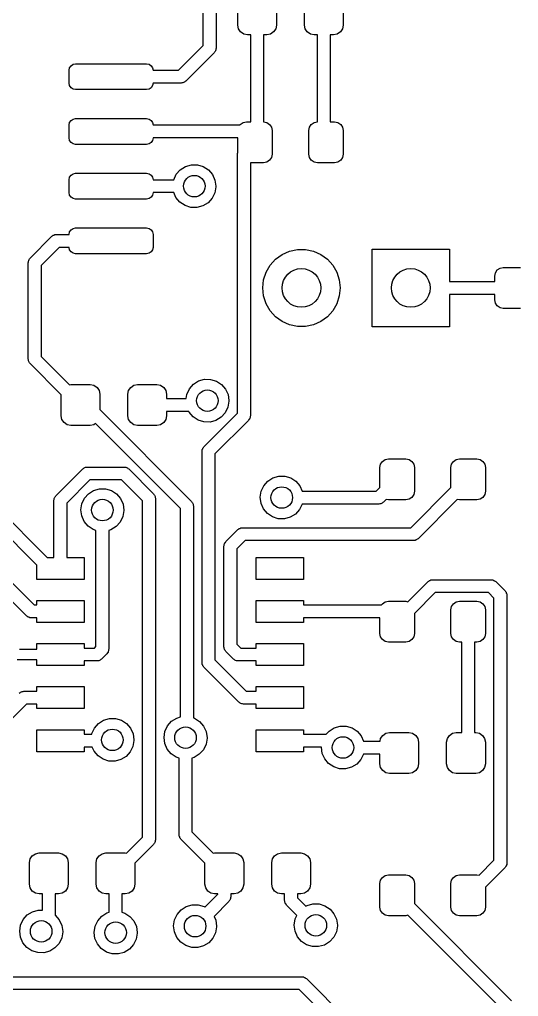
# Model space of a CAD drawing. Extents: x 74 to 208, y -143 to -31.
# Drawn here: x 180.14 to 191.73, y -65.34 to -42.67 of the extents above; entities that cross this region are included whole.
import ezdxf

# ---------------------------------------------------------------- set-up
doc = ezdxf.new("R2010")
doc.units = 0
doc.layers.add('BLACK', color=7, linetype='CONTINUOUS')

msp = doc.modelspace()

# ---------------------------------------------------------------- linework, layer by layer
at = {"layer": 'BLACK', "linetype": 'CONTINUOUS'}
for p, q in [((184.406, -43.2703), (184.406, -42.164)), ((184.706, -42.2261), (184.706, -43.3324)), ((185.211, -42.795), (185.211, -42.295)), ((186.111, -42.295), (186.111, -42.795)), ((186.761, -42.795), (186.761, -42.295)), ((187.661, -42.295), (187.661, -42.795)), ((185.228, -42.8811), (185.211, -42.795)), ((186.111, -42.795), (186.094, -42.8811)), ((186.778, -42.8811), (186.761, -42.795)), ((187.661, -42.795), (187.644, -42.8811)), ((185.277, -42.9541), (185.228, -42.8811)), ((185.35, -43.0029), (185.277, -42.9541)), ((185.436, -43.02), (185.35, -43.0029)), ((185.511, -43.02), (185.436, -43.02)), ((185.511, -45.0418), (185.511, -43.02)), ((185.886, -43.02), (185.811, -43.02)), ((185.811, -43.02), (185.811, -45.0418)), ((185.972, -43.0029), (185.886, -43.02)), ((186.045, -42.9541), (185.972, -43.0029)), ((186.094, -42.8811), (186.045, -42.9541)), ((186.827, -42.9541), (186.778, -42.8811)), ((186.9, -43.0029), (186.827, -42.9541)), ((186.986, -43.02), (186.9, -43.0029)), ((187.061, -43.02), (186.986, -43.02)), ((187.061, -45.0418), (187.061, -43.02)), ((187.436, -43.02), (187.361, -43.02)), ((187.361, -43.02), (187.361, -45.0418)), ((187.522, -43.0029), (187.436, -43.02)), ((187.595, -42.9541), (187.522, -43.0029)), ((187.644, -42.8811), (187.595, -42.9541)), ((183.834, -43.8428), (184.406, -43.2703)), ((184.662, -43.4385), (184.002, -44.0989)), ((184.672, -43.4214), (184.662, -43.4385)), ((184.686, -43.4074), (184.672, -43.4214)), ((184.691, -43.3883), (184.686, -43.4074)), ((184.701, -43.3712), (184.691, -43.3883)), ((184.706, -43.3324), (184.701, -43.3515)), ((184.701, -43.3515), (184.701, -43.3712)), ((181.305, -43.7854), (181.338, -43.7367)), ((181.338, -43.7367), (181.386, -43.7042)), ((181.386, -43.7042), (181.444, -43.6928)), ((181.444, -43.6928), (183.094, -43.6928)), ((183.094, -43.6928), (183.151, -43.7042)), ((183.151, -43.7042), (183.2, -43.7367)), ((183.2, -43.7367), (183.232, -43.7854)), ((181.294, -43.8428), (181.305, -43.7854)), ((181.294, -44.1428), (181.294, -43.8428)), ((183.232, -43.7854), (183.244, -43.8428)), ((183.244, -43.8428), (183.834, -43.8428)), ((181.305, -44.2002), (181.294, -44.1428)), ((181.338, -44.2489), (181.305, -44.2002)), ((183.232, -44.2002), (183.2, -44.2489)), ((183.244, -44.1428), (183.232, -44.2002)), ((183.896, -44.1428), (183.244, -44.1428)), ((183.915, -44.1377), (183.896, -44.1428)), ((183.935, -44.1377), (183.915, -44.1377)), ((183.952, -44.1278), (183.935, -44.1377)), ((183.971, -44.1227), (183.952, -44.1278)), ((183.985, -44.1087), (183.971, -44.1227)), ((184.002, -44.0989), (183.985, -44.1087)), ((181.386, -44.2814), (181.338, -44.2489)), ((181.444, -44.2928), (181.386, -44.2814)), ((183.094, -44.2928), (181.444, -44.2928)), ((183.151, -44.2814), (183.094, -44.2928)), ((183.2, -44.2489), (183.151, -44.2814)), ((181.294, -45.1128), (181.305, -45.0554)), ((181.294, -45.4128), (181.294, -45.1128)), ((181.305, -45.0554), (181.338, -45.0067)), ((181.338, -45.0067), (181.386, -44.9742)), ((181.386, -44.9742), (181.444, -44.9628)), ((181.444, -44.9628), (183.094, -44.9628)), ((183.094, -44.9628), (183.151, -44.9742)), ((183.151, -44.9742), (183.2, -45.0067)), ((183.2, -45.0067), (183.232, -45.0554)), ((183.232, -45.0554), (183.244, -45.1128)), ((183.244, -45.1128), (185.261, -45.1128)), ((185.261, -45.1128), (185.27, -45.1004)), ((185.27, -45.1004), (185.334, -45.057)), ((185.334, -45.057), (185.411, -45.0418)), ((185.411, -45.0418), (185.511, -45.0418)), ((185.811, -45.0418), (185.888, -45.057)), ((185.888, -45.057), (185.952, -45.1004)), ((185.952, -45.1004), (185.996, -45.1653)), ((186.876, -45.1653), (186.92, -45.1004)), ((186.92, -45.1004), (186.984, -45.057)), ((186.984, -45.057), (187.061, -45.0418)), ((187.361, -45.0418), (187.461, -45.0418)), ((187.461, -45.0418), (187.538, -45.057)), ((187.538, -45.057), (187.602, -45.1004)), ((187.602, -45.1004), (187.646, -45.1653)), ((185.996, -45.1653), (186.011, -45.2418)), ((186.011, -45.2418), (186.011, -45.7918)), ((186.861, -45.2418), (186.876, -45.1653)), ((186.861, -45.7918), (186.861, -45.2418)), ((187.646, -45.1653), (187.661, -45.2418)), ((187.661, -45.2418), (187.661, -45.7918)), ((181.305, -45.4702), (181.294, -45.4128)), ((181.338, -45.5189), (181.305, -45.4702)), ((181.386, -45.5514), (181.338, -45.5189)), ((181.444, -45.5628), (181.386, -45.5514)), ((183.094, -45.5628), (181.444, -45.5628)), ((183.151, -45.5514), (183.094, -45.5628)), ((183.2, -45.5189), (183.151, -45.5514)), ((183.232, -45.4702), (183.2, -45.5189)), ((183.244, -45.4128), (183.232, -45.4702)), ((185.211, -45.4128), (183.244, -45.4128)), ((185.211, -45.7325), (185.211, -45.4128)), ((185.205, -45.7727), (185.21, -45.7536)), ((185.205, -51.8009), (185.205, -45.7727)), ((185.21, -45.7339), (185.211, -45.7325)), ((185.21, -45.7536), (185.21, -45.7339)), ((186.011, -45.7918), (185.996, -45.8683)), ((186.876, -45.8683), (186.861, -45.7918)), ((187.661, -45.7918), (187.646, -45.8683)), ((185.811, -45.9918), (185.505, -45.9918)), ((185.505, -45.9918), (185.505, -51.8631)), ((185.888, -45.9766), (185.811, -45.9918)), ((185.952, -45.9332), (185.888, -45.9766)), ((185.996, -45.8683), (185.952, -45.9332)), ((186.92, -45.9332), (186.876, -45.8683)), ((186.984, -45.9766), (186.92, -45.9332)), ((187.061, -45.9918), (186.984, -45.9766)), ((187.461, -45.9918), (187.061, -45.9918)), ((187.538, -45.9766), (187.461, -45.9918)), ((187.602, -45.9332), (187.538, -45.9766)), ((187.646, -45.8683), (187.602, -45.9332)), ((181.338, -46.2767), (181.386, -46.2442)), ((181.386, -46.2442), (181.444, -46.2328)), ((181.444, -46.2328), (183.094, -46.2328)), ((183.094, -46.2328), (183.151, -46.2442)), ((183.151, -46.2442), (183.2, -46.2767)), ((183.783, -46.2583), (183.877, -46.152)), ((183.877, -46.152), (183.997, -46.0764)), ((183.997, -46.0764), (184.133, -46.0374)), ((184.133, -46.0374), (184.275, -46.0383)), ((184.275, -46.0383), (184.411, -46.0789)), ((184.411, -46.0789), (184.529, -46.156)), ((184.529, -46.156), (184.622, -46.2634)), ((181.294, -46.3828), (181.305, -46.3254)), ((181.294, -46.6828), (181.294, -46.3828)), ((181.305, -46.3254), (181.338, -46.2767)), ((183.2, -46.2767), (183.232, -46.3254)), ((183.232, -46.3254), (183.244, -46.3828)), ((183.244, -46.3828), (183.724, -46.3828)), ((183.724, -46.3828), (183.783, -46.2583)), ((184.622, -46.2634), (184.681, -46.3925)), ((184.681, -46.3925), (184.701, -46.5328)), ((181.305, -46.7402), (181.294, -46.6828)), ((183.244, -46.6828), (183.232, -46.7402)), ((183.726, -46.6828), (183.244, -46.6828)), ((183.776, -46.797), (183.726, -46.6828)), ((184.677, -46.6848), (184.615, -46.8124)), ((184.701, -46.545), (184.677, -46.6848)), ((184.701, -46.5328), (184.701, -46.545)), ((181.338, -46.7889), (181.305, -46.7402)), ((181.386, -46.8214), (181.338, -46.7889)), ((181.444, -46.8328), (181.386, -46.8214)), ((183.094, -46.8328), (181.444, -46.8328)), ((183.151, -46.8214), (183.094, -46.8328)), ((183.2, -46.7889), (183.151, -46.8214)), ((183.232, -46.7402), (183.2, -46.7889)), ((183.868, -46.9055), (183.776, -46.797)), ((183.986, -46.9841), (183.868, -46.9055)), ((184.52, -46.9175), (184.399, -46.9917)), ((184.615, -46.8124), (184.52, -46.9175)), ((184.121, -47.0264), (183.986, -46.9841)), ((184.263, -47.029), (184.121, -47.0264)), ((184.399, -46.9917), (184.263, -47.029)), ((181.294, -47.6528), (181.305, -47.5954)), ((181.305, -47.5954), (181.338, -47.5467)), ((181.338, -47.5467), (181.386, -47.5142)), ((181.386, -47.5142), (181.444, -47.5028)), ((181.444, -47.5028), (183.094, -47.5028)), ((183.094, -47.5028), (183.151, -47.5142)), ((183.151, -47.5142), (183.2, -47.5467)), ((183.2, -47.5467), (183.232, -47.5954)), ((183.232, -47.5954), (183.244, -47.6528)), ((180.386, -48.2047), (180.894, -47.6967)), ((180.894, -47.6967), (180.911, -47.6869)), ((180.911, -47.6869), (180.925, -47.6729)), ((180.925, -47.6729), (180.944, -47.6678)), ((180.944, -47.6678), (180.962, -47.6579)), ((180.962, -47.6579), (180.981, -47.6579)), ((180.981, -47.6579), (181, -47.6528)), ((181, -47.6528), (181.294, -47.6528)), ((183.244, -47.6528), (183.244, -47.9528)), ((181.063, -47.9528), (180.642, -48.3729)), ((181.294, -47.9528), (181.063, -47.9528)), ((181.305, -48.0102), (181.294, -47.9528)), ((181.338, -48.0589), (181.305, -48.0102)), ((181.386, -48.0914), (181.338, -48.0589)), ((183.2, -48.0589), (183.151, -48.0914)), ((183.232, -48.0102), (183.2, -48.0589)), ((183.244, -47.9528), (183.232, -48.0102)), ((186.24, -48.1156), (186.412, -48.039)), ((186.412, -48.039), (186.596, -47.9999)), ((186.596, -47.9999), (186.784, -47.9999)), ((186.784, -47.9999), (186.968, -48.039)), ((186.968, -48.039), (187.14, -48.1156)), ((188.33, -49.795), (188.33, -47.995)), ((188.33, -47.995), (190.13, -47.995)), ((190.13, -47.995), (190.13, -48.745)), ((180.342, -48.3108), (180.348, -48.2917)), ((180.348, -48.272), (180.357, -48.2549)), ((180.348, -48.2917), (180.348, -48.272)), ((180.357, -48.2549), (180.362, -48.2358)), ((180.362, -48.2358), (180.376, -48.2218)), ((180.376, -48.2218), (180.386, -48.2047)), ((181.444, -48.1028), (181.386, -48.0914)), ((183.094, -48.1028), (181.444, -48.1028)), ((183.151, -48.0914), (183.094, -48.1028)), ((185.962, -48.366), (186.088, -48.2262)), ((186.088, -48.2262), (186.24, -48.1156)), ((187.14, -48.1156), (187.292, -48.2262)), ((187.292, -48.2262), (187.418, -48.366)), ((180.342, -50.5466), (180.342, -48.3108)), ((180.642, -48.3729), (180.642, -50.4845)), ((185.868, -48.5289), (185.962, -48.366)), ((187.418, -48.366), (187.512, -48.5289)), ((191.195, -48.5435), (191.239, -48.4786)), ((191.239, -48.4786), (191.303, -48.4352)), ((191.303, -48.4352), (191.38, -48.42)), ((191.38, -48.42), (191.78, -48.42)), ((185.79, -48.895), (185.81, -48.7079)), ((185.81, -48.7079), (185.868, -48.5289)), ((187.512, -48.5289), (187.57, -48.7079)), ((187.57, -48.7079), (187.59, -48.895)), ((190.13, -48.745), (191.18, -48.745)), ((191.18, -48.62), (191.195, -48.5435)), ((191.18, -48.745), (191.18, -48.62)), ((185.81, -49.0821), (185.79, -48.895)), ((187.59, -48.895), (187.57, -49.0821)), ((185.868, -49.2611), (185.81, -49.0821)), ((187.57, -49.0821), (187.512, -49.2611)), ((191.18, -49.045), (190.13, -49.045)), ((190.13, -49.045), (190.13, -49.795)), ((191.18, -49.17), (191.18, -49.045)), ((191.195, -49.2465), (191.18, -49.17)), ((185.962, -49.424), (185.868, -49.2611)), ((186.088, -49.5638), (185.962, -49.424)), ((187.418, -49.424), (187.292, -49.5638)), ((187.512, -49.2611), (187.418, -49.424)), ((191.239, -49.3114), (191.195, -49.2465)), ((191.303, -49.3548), (191.239, -49.3114)), ((191.38, -49.37), (191.303, -49.3548)), ((191.78, -49.37), (191.38, -49.37)), ((186.24, -49.6744), (186.088, -49.5638)), ((187.292, -49.5638), (187.14, -49.6744)), ((186.412, -49.751), (186.24, -49.6744)), ((186.596, -49.7901), (186.412, -49.751)), ((186.784, -49.7901), (186.596, -49.7901)), ((186.968, -49.751), (186.784, -49.7901)), ((187.14, -49.6744), (186.968, -49.751)), ((190.13, -49.795), (188.33, -49.795)), ((180.348, -50.5657), (180.342, -50.5466)), ((180.642, -50.4845), (181.302, -51.1441)), ((180.348, -50.5854), (180.348, -50.5657)), ((180.357, -50.6025), (180.348, -50.5854)), ((180.362, -50.6216), (180.357, -50.6025)), ((180.376, -50.6356), (180.362, -50.6216)), ((180.386, -50.6527), (180.376, -50.6356)), ((181.109, -51.3749), (180.386, -50.6527)), ((184.301, -51.0548), (184.438, -51.0158)), ((184.438, -51.0158), (184.58, -51.0167)), ((184.58, -51.0167), (184.715, -51.0573)), ((181.302, -51.1441), (181.334, -51.1378)), ((181.334, -51.1378), (181.784, -51.1378)), ((181.784, -51.1378), (181.87, -51.1549)), ((181.87, -51.1549), (181.943, -51.2037)), ((181.943, -51.2037), (181.991, -51.2767)), ((182.676, -51.2767), (182.725, -51.2037)), ((182.725, -51.2037), (182.797, -51.1549)), ((182.797, -51.1549), (182.884, -51.1378)), ((182.884, -51.1378), (183.334, -51.1378)), ((183.334, -51.1378), (183.42, -51.1549)), ((183.42, -51.1549), (183.493, -51.2037)), ((183.493, -51.2037), (183.541, -51.2767)), ((184.027, -51.365), (184.088, -51.2367)), ((184.088, -51.2367), (184.182, -51.1304)), ((184.182, -51.1304), (184.301, -51.0548)), ((184.715, -51.0573), (184.834, -51.1344)), ((184.834, -51.1344), (184.927, -51.2418)), ((184.927, -51.2418), (184.986, -51.3709)), ((181.109, -51.8628), (181.109, -51.3749)), ((181.991, -51.2767), (182.009, -51.3628)), ((182.009, -51.3628), (182.009, -51.7203)), ((182.659, -51.3628), (182.676, -51.2767)), ((182.659, -51.8628), (182.659, -51.3628)), ((183.541, -51.2767), (183.559, -51.3628)), ((183.559, -51.3628), (183.559, -51.4628)), ((183.559, -51.4628), (184.012, -51.4628)), ((184.012, -51.4628), (184.027, -51.365)), ((184.986, -51.3709), (185.006, -51.5112)), ((184.982, -51.6632), (184.92, -51.7908)), ((185.005, -51.5234), (184.982, -51.6632)), ((185.006, -51.5112), (185.005, -51.5234)), ((181.126, -51.9489), (181.109, -51.8628)), ((182.009, -51.7203), (184.138, -53.8493)), ((182.676, -51.9489), (182.659, -51.8628)), ((183.559, -51.8628), (183.541, -51.9489)), ((184.076, -51.7628), (183.559, -51.7628)), ((183.559, -51.7628), (183.559, -51.8628)), ((184.081, -51.7754), (184.076, -51.7628)), ((184.172, -51.8839), (184.081, -51.7754)), ((184.29, -51.9625), (184.172, -51.8839)), ((184.425, -52.5811), (185.205, -51.8009)), ((184.825, -51.8959), (184.704, -51.9701)), ((184.92, -51.7908), (184.825, -51.8959)), ((185.49, -51.919), (185.485, -51.9381)), ((185.5, -51.9019), (185.49, -51.919)), ((185.505, -51.8631), (185.5, -51.8821)), ((185.5, -51.8821), (185.5, -51.9019)), ((181.175, -52.0219), (181.126, -51.9489)), ((181.247, -52.0707), (181.175, -52.0219)), ((181.334, -52.0878), (181.247, -52.0707)), ((181.784, -52.0878), (181.334, -52.0878)), ((181.87, -52.0707), (181.784, -52.0878)), ((181.909, -52.0446), (181.87, -52.0707)), ((183.881, -54.0175), (181.909, -52.0446)), ((182.725, -52.0219), (182.676, -51.9489)), ((182.797, -52.0707), (182.725, -52.0219)), ((182.884, -52.0878), (182.797, -52.0707)), ((183.334, -52.0878), (182.884, -52.0878)), ((183.42, -52.0707), (183.334, -52.0878)), ((183.493, -52.0219), (183.42, -52.0707)), ((183.541, -51.9489), (183.493, -52.0219)), ((184.426, -52.0048), (184.29, -51.9625)), ((184.567, -52.0074), (184.426, -52.0048)), ((184.704, -51.9701), (184.567, -52.0074)), ((185.461, -51.9691), (184.681, -52.7493)), ((185.471, -51.952), (185.461, -51.9691)), ((185.485, -51.9381), (185.471, -51.952)), ((184.401, -52.6122), (184.415, -52.5982)), ((184.415, -52.5982), (184.425, -52.5811)), ((184.381, -52.6872), (184.386, -52.6681)), ((184.381, -57.593), (184.381, -52.6872)), ((184.386, -52.6484), (184.396, -52.6312)), ((184.386, -52.6681), (184.386, -52.6484)), ((184.396, -52.6312), (184.401, -52.6122)), ((184.681, -52.7493), (184.681, -57.5309)), ((181.659, -53.0667), (181.677, -53.0568)), ((181.677, -53.0568), (181.696, -53.0568)), ((181.696, -53.0568), (181.715, -53.0517)), ((181.715, -53.0517), (182.571, -53.0517)), ((182.571, -53.0517), (182.591, -53.0568)), ((182.591, -53.0568), (182.61, -53.0568)), ((182.61, -53.0568), (182.627, -53.0667)), ((188.513, -53.065), (188.528, -52.9885)), ((188.528, -52.9885), (188.572, -52.9236)), ((188.572, -52.9236), (188.636, -52.8802)), ((188.636, -52.8802), (188.713, -52.865)), ((188.713, -52.865), (189.113, -52.865)), ((189.113, -52.865), (189.19, -52.8802)), ((189.19, -52.8802), (189.254, -52.9236)), ((189.254, -52.9236), (189.298, -52.9885)), ((189.298, -52.9885), (189.313, -53.065)), ((190.163, -53.065), (190.178, -52.9885)), ((190.178, -52.9885), (190.222, -52.9236)), ((190.222, -52.9236), (190.286, -52.8802)), ((190.286, -52.8802), (190.363, -52.865)), ((190.363, -52.865), (190.763, -52.865)), ((190.763, -52.865), (190.84, -52.8802)), ((190.84, -52.8802), (190.904, -52.9236)), ((190.904, -52.9236), (190.948, -52.9885)), ((190.948, -52.9885), (190.963, -53.065)), ((178.814, -53.1763), (180.786, -55.149)), ((180.986, -53.719), (181.609, -53.0956)), ((181.609, -53.0956), (181.626, -53.0858)), ((181.626, -53.0858), (181.64, -53.0718)), ((181.64, -53.0718), (181.659, -53.0667)), ((182.627, -53.0667), (182.646, -53.0718)), ((182.646, -53.0718), (182.66, -53.0858)), ((182.66, -53.0858), (182.678, -53.0956)), ((182.678, -53.0956), (183.254, -53.6723)), ((186.029, -53.3041), (186.165, -53.2651)), ((186.165, -53.2651), (186.307, -53.266)), ((186.307, -53.266), (186.443, -53.3066)), ((188.513, -53.5279), (188.513, -53.065)), ((189.313, -53.065), (189.313, -53.615)), ((190.163, -53.5279), (190.163, -53.065)), ((190.963, -53.065), (190.963, -53.615)), ((180.542, -55.3289), (178.558, -53.3445)), ((181.777, -53.3517), (181.242, -53.8872)), ((182.509, -53.3517), (181.777, -53.3517)), ((182.998, -53.8405), (182.509, -53.3517)), ((185.755, -53.6143), (185.815, -53.486)), ((185.815, -53.486), (185.909, -53.3797)), ((185.909, -53.3797), (186.029, -53.3041)), ((186.443, -53.3066), (186.561, -53.3837)), ((186.561, -53.3837), (186.654, -53.4911)), ((186.654, -53.4911), (186.708, -53.6105)), ((180.962, -53.75), (180.976, -53.7361)), ((180.976, -53.7361), (180.986, -53.719)), ((181.649, -53.7767), (181.743, -53.6704)), ((181.743, -53.6704), (181.863, -53.5948)), ((181.863, -53.5948), (181.999, -53.5558)), ((181.999, -53.5558), (182.141, -53.5567)), ((182.141, -53.5567), (182.277, -53.5973)), ((182.277, -53.5973), (182.396, -53.6744)), ((182.396, -53.6744), (182.488, -53.7818)), ((183.254, -53.6723), (183.264, -53.6894)), ((183.264, -53.6894), (183.278, -53.7033)), ((183.278, -53.7033), (183.283, -53.7224)), ((183.283, -53.7224), (183.293, -53.7395)), ((183.293, -53.7395), (183.293, -53.7592)), ((185.733, -53.7544), (185.755, -53.6143)), ((186.708, -53.6105), (188.43, -53.6105)), ((188.43, -53.6105), (188.513, -53.5279)), ((189.231, -54.46), (190.163, -53.5279)), ((189.298, -53.6915), (189.254, -53.7564)), ((189.313, -53.615), (189.298, -53.6915)), ((190.948, -53.6915), (190.904, -53.7564)), ((190.963, -53.615), (190.948, -53.6915)), ((180.942, -53.825), (180.947, -53.8059)), ((180.942, -55.149), (180.942, -53.825)), ((180.947, -53.7862), (180.957, -53.7691)), ((180.947, -53.8059), (180.947, -53.7862)), ((180.957, -53.7691), (180.962, -53.75)), ((181.242, -53.8872), (181.242, -55.149)), ((181.567, -54.0451), (181.589, -53.905)), ((181.589, -53.905), (181.649, -53.7767)), ((182.488, -53.7818), (182.547, -53.9109)), ((182.547, -53.9109), (182.567, -54.0512)), ((182.998, -61.6458), (182.998, -53.8405)), ((183.293, -53.7592), (183.298, -53.7783)), ((183.298, -53.7783), (183.298, -61.7079)), ((184.138, -53.8493), (184.147, -53.8664)), ((184.147, -53.8664), (184.161, -53.8803)), ((184.161, -53.8803), (184.167, -53.8994)), ((184.167, -53.8994), (184.176, -53.9165)), ((184.176, -53.9165), (184.176, -53.9362)), ((184.176, -53.9362), (184.181, -53.9553)), ((184.181, -53.9553), (184.181, -58.8728)), ((185.751, -53.895), (185.733, -53.7544)), ((185.808, -54.0247), (185.751, -53.895)), ((186.709, -53.9125), (186.647, -54.0401)), ((188.492, -53.9105), (186.709, -53.9105)), ((186.709, -53.9105), (186.709, -53.9125)), ((188.512, -53.9054), (188.492, -53.9105)), ((188.531, -53.9054), (188.512, -53.9054)), ((188.548, -53.8955), (188.531, -53.9054)), ((188.567, -53.8904), (188.548, -53.8955)), ((188.581, -53.8764), (188.567, -53.8904)), ((188.599, -53.8666), (188.581, -53.8764)), ((188.661, -53.8046), (188.599, -53.8666)), ((188.713, -53.815), (188.661, -53.8046)), ((189.113, -53.815), (188.713, -53.815)), ((189.19, -53.7998), (189.113, -53.815)), ((189.254, -53.7564), (189.19, -53.7998)), ((190.311, -53.8046), (189.399, -54.7161)), ((190.363, -53.815), (190.311, -53.8046)), ((190.763, -53.815), (190.363, -53.815)), ((190.84, -53.7998), (190.763, -53.815)), ((190.904, -53.7564), (190.84, -53.7998)), ((181.586, -54.1857), (181.567, -54.0451)), ((181.643, -54.3154), (181.586, -54.1857)), ((182.567, -54.0634), (182.544, -54.2032)), ((182.567, -54.0512), (182.567, -54.0634)), ((183.881, -58.8528), (183.881, -54.0175)), ((185.9, -54.1332), (185.808, -54.0247)), ((186.018, -54.2118), (185.9, -54.1332)), ((186.552, -54.1452), (186.431, -54.2194)), ((186.647, -54.0401), (186.552, -54.1452)), ((181.734, -54.4239), (181.643, -54.3154)), ((182.482, -54.3308), (182.387, -54.4359)), ((182.544, -54.2032), (182.482, -54.3308)), ((186.153, -54.2541), (186.018, -54.2118)), ((186.295, -54.2567), (186.153, -54.2541)), ((186.431, -54.2194), (186.295, -54.2567)), ((181.852, -54.5025), (181.734, -54.4239)), ((181.917, -54.5229), (181.852, -54.5025)), ((181.917, -57.2167), (181.917, -54.5229)), ((182.266, -54.5101), (182.217, -54.5233)), ((182.217, -54.5233), (182.217, -57.2788)), ((182.387, -54.4359), (182.266, -54.5101)), ((184.933, -54.7833), (185.212, -54.5039)), ((185.212, -54.5039), (185.229, -54.4941)), ((185.229, -54.4941), (185.243, -54.4801)), ((185.243, -54.4801), (185.262, -54.475)), ((185.262, -54.475), (185.28, -54.4651)), ((185.28, -54.4651), (185.299, -54.4651)), ((185.299, -54.4651), (185.318, -54.46)), ((185.318, -54.46), (189.231, -54.46)), ((179.025, -54.7979), (180.481, -56.254)), ((184.889, -54.8894), (184.894, -54.8703)), ((184.894, -54.8506), (184.904, -54.8335)), ((184.894, -54.8703), (184.894, -54.8506)), ((184.904, -54.8335), (184.909, -54.8144)), ((184.909, -54.8144), (184.923, -54.8004)), ((184.923, -54.8004), (184.933, -54.7833)), ((185.381, -54.76), (185.189, -54.9515)), ((189.293, -54.76), (185.381, -54.76)), ((189.312, -54.7549), (189.293, -54.76)), ((189.332, -54.7549), (189.312, -54.7549)), ((189.349, -54.745), (189.332, -54.7549)), ((189.368, -54.7399), (189.349, -54.745)), ((189.382, -54.7259), (189.368, -54.7399)), ((189.399, -54.7161), (189.382, -54.7259)), ((180.313, -56.5101), (178.877, -55.0746)), ((184.889, -57.2262), (184.889, -54.8894)), ((185.189, -54.9515), (185.189, -57.1641)), ((180.786, -55.149), (180.942, -55.149)), ((181.242, -55.149), (181.642, -55.149)), ((181.642, -55.149), (181.642, -55.659)), ((185.642, -55.659), (185.642, -55.149)), ((185.642, -55.149), (186.742, -55.149)), ((186.742, -55.149), (186.742, -55.659)), ((180.542, -55.659), (180.542, -55.3289)), ((181.642, -55.659), (180.542, -55.659)), ((186.742, -55.659), (185.642, -55.659)), ((189.165, -56.1774), (189.632, -55.7109)), ((189.632, -55.7109), (189.649, -55.7011)), ((189.649, -55.7011), (189.663, -55.6871)), ((189.663, -55.6871), (189.682, -55.682)), ((189.682, -55.682), (189.699, -55.6721)), ((189.699, -55.6721), (189.719, -55.6721)), ((189.719, -55.6721), (189.738, -55.667)), ((189.738, -55.667), (191.097, -55.667)), ((191.097, -55.667), (191.116, -55.6721)), ((191.116, -55.6721), (191.136, -55.6721)), ((191.136, -55.6721), (191.153, -55.682)), ((191.153, -55.682), (191.172, -55.6871)), ((191.172, -55.6871), (191.186, -55.7011)), ((191.186, -55.7011), (191.203, -55.7109)), ((191.203, -55.7109), (191.419, -55.9265)), ((189.8, -55.967), (189.313, -56.4541)), ((191.035, -55.967), (189.8, -55.967)), ((191.163, -56.0947), (191.035, -55.967)), ((191.419, -55.9265), (191.429, -55.9436)), ((191.429, -55.9436), (191.443, -55.9576)), ((191.443, -55.9576), (191.448, -55.9767)), ((191.448, -55.9767), (191.458, -55.9938)), ((191.458, -55.9938), (191.458, -56.0135)), ((180.542, -56.254), (180.542, -56.149)), ((180.542, -56.149), (181.642, -56.149)), ((181.642, -56.149), (181.642, -56.659)), ((185.642, -56.659), (185.642, -56.149)), ((185.642, -56.149), (186.742, -56.149)), ((186.742, -56.149), (186.742, -56.254)), ((188.553, -56.254), (188.572, -56.2256)), ((188.572, -56.2256), (188.636, -56.1822)), ((188.636, -56.1822), (188.713, -56.167)), ((188.713, -56.167), (189.113, -56.167)), ((189.113, -56.167), (189.165, -56.1774)), ((190.178, -56.2905), (190.222, -56.2256)), ((190.222, -56.2256), (190.286, -56.1822)), ((190.286, -56.1822), (190.363, -56.167)), ((190.363, -56.167), (190.763, -56.167)), ((190.763, -56.167), (190.84, -56.1822)), ((190.84, -56.1822), (190.904, -56.2256)), ((190.904, -56.2256), (190.948, -56.2905)), ((191.163, -62.1799), (191.163, -56.0947)), ((191.458, -56.0135), (191.463, -56.0326)), ((191.463, -56.0326), (191.463, -62.242)), ((180.481, -56.254), (180.542, -56.254)), ((186.742, -56.254), (188.553, -56.254)), ((189.313, -56.4541), (189.313, -56.917)), ((190.163, -56.367), (190.178, -56.2905)), ((190.163, -56.917), (190.163, -56.367)), ((190.948, -56.2905), (190.963, -56.367)), ((190.963, -56.367), (190.963, -56.917)), ((180.33, -56.5199), (180.313, -56.5101)), ((180.344, -56.5339), (180.33, -56.5199)), ((180.363, -56.539), (180.344, -56.5339)), ((180.38, -56.5489), (180.363, -56.539)), ((180.4, -56.5489), (180.38, -56.5489)), ((180.419, -56.554), (180.4, -56.5489)), ((180.542, -56.554), (180.419, -56.554)), ((180.542, -56.659), (180.542, -56.554)), ((181.642, -56.659), (180.542, -56.659)), ((186.742, -56.659), (185.642, -56.659)), ((188.513, -56.554), (186.742, -56.554)), ((186.742, -56.554), (186.742, -56.659)), ((188.513, -56.917), (188.513, -56.554)), ((188.528, -56.9935), (188.513, -56.917)), ((188.572, -57.0584), (188.528, -56.9935)), ((188.636, -57.1018), (188.572, -57.0584)), ((188.713, -57.117), (188.636, -57.1018)), ((189.113, -57.117), (188.713, -57.117)), ((189.19, -57.1018), (189.113, -57.117)), ((189.254, -57.0584), (189.19, -57.1018)), ((189.298, -56.9935), (189.254, -57.0584)), ((189.313, -56.917), (189.298, -56.9935)), ((190.178, -56.9935), (190.163, -56.917)), ((190.222, -57.0584), (190.178, -56.9935)), ((190.286, -57.1018), (190.222, -57.0584)), ((190.363, -57.117), (190.286, -57.1018)), ((190.413, -57.117), (190.363, -57.117)), ((190.413, -59.215), (190.413, -57.117)), ((190.763, -57.117), (190.713, -57.117)), ((190.713, -57.117), (190.713, -59.215)), ((190.84, -57.1018), (190.763, -57.117)), ((190.904, -57.0584), (190.84, -57.1018)), ((190.948, -56.9935), (190.904, -57.0584)), ((190.963, -56.917), (190.948, -56.9935)), ((180.138, -57.279), (180.542, -57.279)), ((180.542, -57.279), (180.542, -57.149)), ((180.542, -57.149), (181.642, -57.149)), ((181.642, -57.149), (181.642, -57.254)), ((181.642, -57.254), (181.88, -57.254)), ((181.88, -57.254), (181.917, -57.2167)), ((182.197, -57.3538), (182.183, -57.3678)), ((182.202, -57.3347), (182.197, -57.3538)), ((182.212, -57.3176), (182.202, -57.3347)), ((182.217, -57.2788), (182.212, -57.2979)), ((182.212, -57.2979), (182.212, -57.3176)), ((184.894, -57.2453), (184.889, -57.2262)), ((184.894, -57.265), (184.894, -57.2453)), ((184.904, -57.2821), (184.894, -57.265)), ((184.909, -57.3012), (184.904, -57.2821)), ((184.923, -57.3152), (184.909, -57.3012)), ((184.933, -57.3323), (184.923, -57.3152)), ((185.111, -57.5101), (184.933, -57.3323)), ((185.189, -57.1641), (185.279, -57.254)), ((185.279, -57.254), (185.642, -57.254)), ((185.642, -57.254), (185.642, -57.149)), ((185.642, -57.149), (186.742, -57.149)), ((186.742, -57.149), (186.742, -57.659)), ((180.542, -57.529), (180.086, -57.529)), ((180.542, -57.659), (180.542, -57.529)), ((181.942, -57.554), (181.642, -57.554)), ((181.642, -57.554), (181.642, -57.659)), ((181.961, -57.5489), (181.942, -57.554)), ((181.981, -57.5489), (181.961, -57.5489)), ((181.998, -57.539), (181.981, -57.5489)), ((182.017, -57.5339), (181.998, -57.539)), ((182.031, -57.5199), (182.017, -57.5339)), ((182.048, -57.5101), (182.031, -57.5199)), ((182.173, -57.3849), (182.048, -57.5101)), ((182.183, -57.3678), (182.173, -57.3849)), ((184.386, -57.6121), (184.381, -57.593)), ((184.681, -57.5309), (185.404, -58.254)), ((185.128, -57.5199), (185.111, -57.5101)), ((185.142, -57.5339), (185.128, -57.5199)), ((185.161, -57.539), (185.142, -57.5339)), ((185.178, -57.5489), (185.161, -57.539)), ((185.198, -57.5489), (185.178, -57.5489)), ((185.217, -57.554), (185.198, -57.5489)), ((185.642, -57.554), (185.217, -57.554)), ((185.642, -57.659), (185.642, -57.554)), ((181.642, -57.659), (180.542, -57.659)), ((184.386, -57.6318), (184.386, -57.6121)), ((184.396, -57.6489), (184.386, -57.6318)), ((184.401, -57.668), (184.396, -57.6489)), ((184.415, -57.682), (184.401, -57.668)), ((184.425, -57.6991), (184.415, -57.682)), ((185.236, -58.5101), (184.425, -57.6991)), ((186.742, -57.659), (185.642, -57.659)), ((180.153, -58.2881), (180.167, -58.2741)), ((180.167, -58.2741), (180.186, -58.269)), ((180.186, -58.269), (180.203, -58.2591)), ((180.203, -58.2591), (180.223, -58.2591)), ((180.223, -58.2591), (180.242, -58.254)), ((180.242, -58.254), (180.542, -58.254)), ((180.542, -58.254), (180.542, -58.149)), ((180.542, -58.149), (181.642, -58.149)), ((181.642, -58.149), (181.642, -58.659)), ((185.404, -58.254), (185.642, -58.254)), ((185.642, -58.254), (185.642, -58.149)), ((185.642, -58.149), (186.742, -58.149)), ((186.742, -58.149), (186.742, -58.659)), ((180.136, -58.2979), (180.153, -58.2881)), ((180.304, -58.554), (179.83, -59.0285)), ((180.542, -58.554), (180.304, -58.554)), ((180.542, -58.659), (180.542, -58.554)), ((181.642, -58.659), (180.542, -58.659)), ((185.253, -58.5199), (185.236, -58.5101)), ((185.267, -58.5339), (185.253, -58.5199)), ((185.286, -58.539), (185.267, -58.5339)), ((185.303, -58.5489), (185.286, -58.539)), ((185.323, -58.5489), (185.303, -58.5489)), ((185.342, -58.554), (185.323, -58.5489)), ((185.642, -58.554), (185.342, -58.554)), ((185.642, -58.659), (185.642, -58.554)), ((186.742, -58.659), (185.642, -58.659)), ((181.975, -59.0044), (182.094, -58.9288)), ((182.094, -58.9288), (182.231, -58.8898)), ((182.231, -58.8898), (182.373, -58.8907)), ((182.373, -58.8907), (182.508, -58.9313)), ((182.508, -58.9313), (182.627, -59.0084)), ((183.58, -59.0599), (183.674, -58.9536)), ((183.674, -58.9536), (183.793, -58.878)), ((183.793, -58.878), (183.881, -58.8528)), ((184.181, -58.8728), (184.207, -58.8805)), ((184.207, -58.8805), (184.326, -58.9576)), ((180.542, -59.659), (180.542, -59.149)), ((180.542, -59.149), (181.642, -59.149)), ((181.642, -59.149), (181.642, -59.254)), ((181.82, -59.239), (181.881, -59.1107)), ((181.881, -59.1107), (181.975, -59.0044)), ((182.627, -59.0084), (182.72, -59.1158)), ((182.72, -59.1158), (182.779, -59.2449)), ((183.519, -59.1882), (183.58, -59.0599)), ((184.326, -58.9576), (184.419, -59.065)), ((184.419, -59.065), (184.478, -59.1941)), ((185.642, -59.659), (185.642, -59.149)), ((185.642, -59.149), (186.742, -59.149)), ((186.742, -59.149), (186.742, -59.254)), ((187.331, -59.1822), (187.451, -59.1066)), ((187.451, -59.1066), (187.587, -59.0676)), ((187.587, -59.0676), (187.729, -59.0685)), ((187.729, -59.0685), (187.865, -59.1091)), ((187.865, -59.1091), (187.984, -59.1862)), ((181.642, -59.254), (181.818, -59.254)), ((181.818, -59.254), (181.82, -59.239)), ((182.798, -59.3974), (182.775, -59.5372)), ((182.779, -59.2449), (182.799, -59.3852)), ((182.799, -59.3852), (182.798, -59.3974)), ((183.498, -59.3283), (183.519, -59.1882)), ((183.516, -59.4689), (183.498, -59.3283)), ((184.497, -59.3466), (184.474, -59.4864)), ((184.478, -59.1941), (184.498, -59.3344)), ((184.498, -59.3344), (184.497, -59.3466)), ((186.742, -59.254), (187.268, -59.254)), ((187.268, -59.254), (187.331, -59.1822)), ((187.984, -59.1862), (188.076, -59.2936)), ((188.076, -59.2936), (188.131, -59.413)), ((188.518, -59.413), (188.53, -59.3539)), ((188.53, -59.3539), (188.579, -59.2809)), ((188.579, -59.2809), (188.652, -59.2321)), ((188.652, -59.2321), (188.738, -59.215)), ((188.738, -59.215), (189.188, -59.215)), ((189.188, -59.215), (189.274, -59.2321)), ((189.274, -59.2321), (189.347, -59.2809)), ((189.347, -59.2809), (189.396, -59.3539)), ((189.396, -59.3539), (189.413, -59.44)), ((190.063, -59.44), (190.08, -59.3539)), ((190.08, -59.3539), (190.129, -59.2809)), ((190.129, -59.2809), (190.202, -59.2321)), ((190.202, -59.2321), (190.288, -59.215)), ((190.288, -59.215), (190.413, -59.215)), ((190.713, -59.215), (190.738, -59.215)), ((190.738, -59.215), (190.824, -59.2321)), ((190.824, -59.2321), (190.897, -59.2809)), ((190.897, -59.2809), (190.946, -59.3539)), ((190.946, -59.3539), (190.963, -59.44)), ((181.832, -59.554), (181.642, -59.554)), ((181.642, -59.554), (181.642, -59.659)), ((181.874, -59.6494), (181.832, -59.554)), ((182.775, -59.5372), (182.713, -59.6648)), ((183.573, -59.5986), (183.516, -59.4689)), ((183.664, -59.7071), (183.573, -59.5986)), ((184.412, -59.614), (184.317, -59.7191)), ((184.474, -59.4864), (184.412, -59.614)), ((187.156, -59.554), (186.742, -59.554)), ((186.742, -59.554), (186.742, -59.659)), ((187.155, -59.5569), (187.156, -59.554)), ((187.174, -59.6975), (187.155, -59.5569)), ((188.131, -59.413), (188.518, -59.413)), ((189.413, -59.44), (189.413, -59.94)), ((190.063, -59.94), (190.063, -59.44)), ((190.963, -59.44), (190.963, -59.94)), ((181.642, -59.659), (180.542, -59.659)), ((181.965, -59.7579), (181.874, -59.6494)), ((182.083, -59.8365), (181.965, -59.7579)), ((182.219, -59.8788), (182.083, -59.8365)), ((182.497, -59.8441), (182.36, -59.8814)), ((182.618, -59.7699), (182.497, -59.8441)), ((182.713, -59.6648), (182.618, -59.7699)), ((183.782, -59.7857), (183.664, -59.7071)), ((183.848, -59.8061), (183.782, -59.7857)), ((183.848, -61.5826), (183.848, -59.8061)), ((184.196, -59.7933), (184.148, -59.8065)), ((184.148, -59.8065), (184.148, -61.5205)), ((184.317, -59.7191), (184.196, -59.7933)), ((186.742, -59.659), (185.642, -59.659)), ((187.231, -59.8272), (187.174, -59.6975)), ((187.322, -59.9357), (187.231, -59.8272)), ((188.07, -59.8426), (187.975, -59.9477)), ((188.132, -59.715), (188.07, -59.8426)), ((188.513, -59.713), (188.132, -59.713)), ((188.132, -59.713), (188.132, -59.715)), ((188.513, -59.94), (188.513, -59.713)), ((182.36, -59.8814), (182.219, -59.8788)), ((187.44, -60.0143), (187.322, -59.9357)), ((187.575, -60.0566), (187.44, -60.0143)), ((187.717, -60.0592), (187.575, -60.0566)), ((187.854, -60.0219), (187.717, -60.0592)), ((187.975, -59.9477), (187.854, -60.0219)), ((188.53, -60.0261), (188.513, -59.94)), ((188.579, -60.0991), (188.53, -60.0261)), ((189.396, -60.0261), (189.347, -60.0991)), ((189.413, -59.94), (189.396, -60.0261)), ((190.08, -60.0261), (190.063, -59.94)), ((190.129, -60.0991), (190.08, -60.0261)), ((190.946, -60.0261), (190.897, -60.0991)), ((190.963, -59.94), (190.946, -60.0261)), ((188.652, -60.1479), (188.579, -60.0991)), ((188.738, -60.165), (188.652, -60.1479)), ((189.188, -60.165), (188.738, -60.165)), ((189.274, -60.1479), (189.188, -60.165)), ((189.347, -60.0991), (189.274, -60.1479)), ((190.202, -60.1479), (190.129, -60.0991)), ((190.288, -60.165), (190.202, -60.1479)), ((190.738, -60.165), (190.288, -60.165)), ((190.824, -60.1479), (190.738, -60.165)), ((190.897, -60.0991), (190.824, -60.1479)), ((182.629, -62.0153), (182.998, -61.6458)), ((183.853, -61.6017), (183.848, -61.5826)), ((183.853, -61.6214), (183.853, -61.6017)), ((183.863, -61.6385), (183.853, -61.6214)), ((183.868, -61.6576), (183.863, -61.6385)), ((183.882, -61.6716), (183.868, -61.6576)), ((183.892, -61.6887), (183.882, -61.6716)), ((184.148, -61.5205), (184.642, -62.0153)), ((183.254, -61.814), (182.822, -62.2461)), ((183.264, -61.7969), (183.254, -61.814)), ((183.278, -61.7829), (183.264, -61.7969)), ((183.283, -61.7638), (183.278, -61.7829)), ((183.293, -61.7467), (183.283, -61.7638)), ((183.298, -61.7079), (183.293, -61.727)), ((183.293, -61.727), (183.293, -61.7467)), ((184.449, -62.2461), (183.892, -61.6887)), ((180.389, -62.1479), (180.438, -62.0749)), ((180.438, -62.0749), (180.511, -62.0261)), ((180.511, -62.0261), (180.597, -62.009)), ((180.597, -62.009), (181.047, -62.009)), ((181.047, -62.009), (181.133, -62.0261)), ((181.133, -62.0261), (181.206, -62.0749)), ((181.206, -62.0749), (181.255, -62.1479)), ((181.939, -62.1479), (181.988, -62.0749)), ((181.988, -62.0749), (182.061, -62.0261)), ((182.061, -62.0261), (182.147, -62.009)), ((182.147, -62.009), (182.597, -62.009)), ((182.597, -62.009), (182.629, -62.0153)), ((184.642, -62.0153), (184.674, -62.009)), ((184.674, -62.009), (185.124, -62.009)), ((185.124, -62.009), (185.21, -62.0261)), ((185.21, -62.0261), (185.283, -62.0749)), ((185.283, -62.0749), (185.332, -62.1479)), ((186.016, -62.1479), (186.065, -62.0749)), ((186.065, -62.0749), (186.138, -62.0261)), ((186.138, -62.0261), (186.224, -62.009)), ((186.224, -62.009), (186.674, -62.009)), ((186.674, -62.009), (186.76, -62.0261)), ((186.76, -62.0261), (186.833, -62.0749)), ((186.833, -62.0749), (186.882, -62.1479)), ((180.372, -62.234), (180.389, -62.1479)), ((180.372, -62.734), (180.372, -62.234)), ((181.255, -62.1479), (181.272, -62.234)), ((181.272, -62.234), (181.272, -62.734)), ((181.922, -62.234), (181.939, -62.1479)), ((181.922, -62.734), (181.922, -62.234)), ((182.822, -62.2461), (182.822, -62.734)), ((184.449, -62.734), (184.449, -62.2461)), ((185.332, -62.1479), (185.349, -62.234)), ((185.349, -62.234), (185.349, -62.734)), ((185.999, -62.234), (186.016, -62.1479)), ((185.999, -62.734), (185.999, -62.234)), ((186.882, -62.1479), (186.899, -62.234)), ((186.899, -62.234), (186.899, -62.734)), ((190.815, -62.5274), (191.163, -62.1799)), ((191.419, -62.3481), (190.963, -62.8041)), ((191.429, -62.331), (191.419, -62.3481)), ((191.443, -62.317), (191.429, -62.331)), ((191.448, -62.2979), (191.443, -62.317)), ((191.458, -62.2808), (191.448, -62.2979)), ((191.463, -62.242), (191.458, -62.2611)), ((191.458, -62.2611), (191.458, -62.2808)), ((188.528, -62.6405), (188.572, -62.5756)), ((188.572, -62.5756), (188.636, -62.5322)), ((188.636, -62.5322), (188.713, -62.517)), ((188.713, -62.517), (189.113, -62.517)), ((189.113, -62.517), (189.19, -62.5322)), ((189.19, -62.5322), (189.254, -62.5756)), ((189.254, -62.5756), (189.298, -62.6405)), ((190.178, -62.6405), (190.222, -62.5756)), ((190.222, -62.5756), (190.286, -62.5322)), ((190.286, -62.5322), (190.363, -62.517)), ((190.363, -62.517), (190.763, -62.517)), ((190.763, -62.517), (190.815, -62.5274)), ((180.389, -62.8201), (180.372, -62.734)), ((181.272, -62.734), (181.255, -62.8201)), ((181.939, -62.8201), (181.922, -62.734)), ((182.822, -62.734), (182.805, -62.8201)), ((184.466, -62.8201), (184.449, -62.734)), ((185.349, -62.734), (185.332, -62.8201)), ((186.016, -62.8201), (185.999, -62.734)), ((186.899, -62.734), (186.882, -62.8201)), ((188.513, -62.717), (188.528, -62.6405)), ((188.513, -63.267), (188.513, -62.717)), ((189.298, -62.6405), (189.313, -62.717)), ((189.313, -62.717), (189.313, -63.1799)), ((190.163, -62.717), (190.178, -62.6405)), ((190.163, -63.267), (190.163, -62.717)), ((190.963, -62.8041), (190.963, -63.267)), ((180.438, -62.8931), (180.389, -62.8201)), ((180.511, -62.9419), (180.438, -62.8931)), ((180.597, -62.959), (180.511, -62.9419)), ((180.672, -62.959), (180.597, -62.959)), ((180.672, -63.3354), (180.672, -62.959)), ((181.047, -62.959), (180.972, -62.959)), ((180.972, -62.959), (180.972, -63.4525)), ((181.133, -62.9419), (181.047, -62.959)), ((181.206, -62.8931), (181.133, -62.9419)), ((181.255, -62.8201), (181.206, -62.8931)), ((181.988, -62.8931), (181.939, -62.8201)), ((182.061, -62.9419), (181.988, -62.8931)), ((182.147, -62.959), (182.061, -62.9419)), ((182.222, -62.959), (182.147, -62.959)), ((182.222, -63.3872), (182.222, -62.959)), ((182.597, -62.959), (182.522, -62.959)), ((182.522, -62.959), (182.522, -63.3858)), ((182.683, -62.9419), (182.597, -62.959)), ((182.756, -62.8931), (182.683, -62.9419)), ((182.805, -62.8201), (182.756, -62.8931)), ((184.45, -63.2676), (184.749, -62.9682)), ((184.515, -62.8931), (184.466, -62.8201)), ((184.588, -62.9419), (184.515, -62.8931)), ((184.674, -62.959), (184.588, -62.9419)), ((184.749, -62.959), (184.674, -62.959)), ((184.749, -62.9682), (184.749, -62.959)), ((185.049, -63.0304), (185.044, -63.0495)), ((185.124, -62.959), (185.049, -62.959)), ((185.049, -62.959), (185.049, -63.0304)), ((185.21, -62.9419), (185.124, -62.959)), ((185.283, -62.8931), (185.21, -62.9419)), ((185.332, -62.8201), (185.283, -62.8931)), ((186.065, -62.8931), (186.016, -62.8201)), ((186.138, -62.9419), (186.065, -62.8931)), ((186.224, -62.959), (186.138, -62.9419)), ((186.299, -62.959), (186.224, -62.959)), ((186.299, -63.1122), (186.299, -62.959)), ((186.674, -62.959), (186.599, -62.959)), ((186.599, -62.959), (186.599, -63.0501)), ((186.76, -62.9419), (186.674, -62.959)), ((186.833, -62.8931), (186.76, -62.9419)), ((186.882, -62.8201), (186.833, -62.8931)), ((183.896, -63.3281), (184.016, -63.2525)), ((184.016, -63.2525), (184.153, -63.2135)), ((184.153, -63.2135), (184.294, -63.2144)), ((184.294, -63.2144), (184.43, -63.255)), ((184.43, -63.255), (184.45, -63.2676)), ((185.005, -63.1364), (184.661, -63.4809)), ((185.015, -63.1193), (185.005, -63.1364)), ((185.029, -63.1054), (185.015, -63.1193)), ((185.034, -63.0863), (185.029, -63.1054)), ((185.044, -63.0692), (185.034, -63.0863)), ((185.044, -63.0495), (185.044, -63.0692)), ((186.304, -63.1313), (186.299, -63.1122)), ((186.304, -63.151), (186.304, -63.1313)), ((186.314, -63.1681), (186.304, -63.151)), ((186.319, -63.1872), (186.314, -63.1681)), ((186.333, -63.2012), (186.319, -63.1872)), ((186.343, -63.2183), (186.333, -63.2012)), ((186.585, -63.4607), (186.343, -63.2183)), ((186.599, -63.0501), (186.796, -63.2475)), ((186.796, -63.2475), (186.821, -63.232)), ((186.821, -63.232), (186.957, -63.193)), ((186.957, -63.193), (187.099, -63.1939)), ((187.099, -63.1939), (187.235, -63.2345)), ((187.235, -63.2345), (187.354, -63.3116)), ((189.313, -63.1799), (191.571, -65.4381)), ((180.227, -63.5557), (180.321, -63.4494)), ((180.321, -63.4494), (180.441, -63.3738)), ((180.441, -63.3738), (180.577, -63.3348)), ((180.577, -63.3348), (180.672, -63.3354)), ((180.972, -63.4525), (180.973, -63.4534)), ((180.973, -63.4534), (181.066, -63.5608)), ((181.957, -63.5838), (182.051, -63.4775)), ((182.051, -63.4775), (182.171, -63.4019)), ((182.171, -63.4019), (182.222, -63.3872)), ((182.522, -63.3858), (182.584, -63.4044)), ((182.584, -63.4044), (182.703, -63.4815)), ((182.703, -63.4815), (182.796, -63.5889)), ((183.742, -63.5627), (183.803, -63.4344)), ((183.803, -63.4344), (183.896, -63.3281)), ((184.661, -63.4809), (184.7, -63.5685)), ((186.547, -63.5422), (186.585, -63.4607)), ((187.354, -63.3116), (187.446, -63.419)), ((187.446, -63.419), (187.505, -63.5481)), ((188.528, -63.3435), (188.513, -63.267)), ((188.572, -63.4084), (188.528, -63.3435)), ((188.636, -63.4518), (188.572, -63.4084)), ((188.713, -63.467), (188.636, -63.4518)), ((189.113, -63.467), (188.713, -63.467)), ((189.165, -63.4566), (189.113, -63.467)), ((191.315, -65.6063), (189.165, -63.4566)), ((190.178, -63.3435), (190.163, -63.267)), ((190.222, -63.4084), (190.178, -63.3435)), ((190.286, -63.4518), (190.222, -63.4084)), ((190.363, -63.467), (190.286, -63.4518)), ((190.763, -63.467), (190.363, -63.467)), ((190.84, -63.4518), (190.763, -63.467)), ((190.904, -63.4084), (190.84, -63.4518)), ((190.948, -63.3435), (190.904, -63.4084)), ((190.963, -63.267), (190.948, -63.3435)), ((180.145, -63.8241), (180.167, -63.684)), ((180.167, -63.684), (180.227, -63.5557)), ((181.066, -63.5608), (181.125, -63.6899)), ((181.125, -63.6899), (181.145, -63.8302)), ((181.875, -63.8522), (181.897, -63.7121)), ((181.897, -63.7121), (181.957, -63.5838)), ((182.796, -63.5889), (182.855, -63.718)), ((183.721, -63.7028), (183.742, -63.5627)), ((183.739, -63.8433), (183.721, -63.7028)), ((184.7, -63.5685), (184.72, -63.7089)), ((184.72, -63.7089), (184.72, -63.7211)), ((186.525, -63.6823), (186.547, -63.5422)), ((186.544, -63.8229), (186.525, -63.6823)), ((187.525, -63.7006), (187.502, -63.8404)), ((187.505, -63.5481), (187.525, -63.6884)), ((187.525, -63.6884), (187.525, -63.7006)), ((180.163, -63.9647), (180.145, -63.8241)), ((181.145, -63.8424), (181.121, -63.9822)), ((181.145, -63.8302), (181.145, -63.8424)), ((181.893, -63.9928), (181.875, -63.8522)), ((182.875, -63.8705), (182.851, -64.0103)), ((182.855, -63.718), (182.875, -63.8583)), ((182.875, -63.8583), (182.875, -63.8705)), ((183.796, -63.9731), (183.739, -63.8433)), ((184.697, -63.8609), (184.635, -63.9885)), ((184.72, -63.7211), (184.697, -63.8609)), ((186.601, -63.9526), (186.544, -63.8229)), ((187.502, -63.8404), (187.44, -63.968)), ((180.22, -64.0944), (180.163, -63.9647)), ((180.312, -64.2029), (180.22, -64.0944)), ((181.059, -64.1098), (180.964, -64.2149)), ((181.121, -63.9822), (181.059, -64.1098)), ((181.95, -64.1225), (181.893, -63.9928)), ((182.041, -64.2311), (181.95, -64.1225)), ((182.789, -64.1379), (182.694, -64.243)), ((182.851, -64.0103), (182.789, -64.1379)), ((183.887, -64.0816), (183.796, -63.9731)), ((184.005, -64.1602), (183.887, -64.0816)), ((184.141, -64.2024), (184.005, -64.1602)), ((184.419, -64.1678), (184.282, -64.205)), ((184.54, -64.0936), (184.419, -64.1678)), ((184.635, -63.9885), (184.54, -64.0936)), ((186.692, -64.0612), (186.601, -63.9526)), ((186.81, -64.1397), (186.692, -64.0612)), ((186.945, -64.182), (186.81, -64.1397)), ((187.224, -64.1473), (187.087, -64.1846)), ((187.345, -64.0731), (187.224, -64.1473)), ((187.44, -63.968), (187.345, -64.0731)), ((180.43, -64.2815), (180.312, -64.2029)), ((180.565, -64.3238), (180.43, -64.2815)), ((180.707, -64.3264), (180.565, -64.3238)), ((180.843, -64.2891), (180.707, -64.3264)), ((180.964, -64.2149), (180.843, -64.2891)), ((182.159, -64.3096), (182.041, -64.2311)), ((182.295, -64.3519), (182.159, -64.3096)), ((182.437, -64.3545), (182.295, -64.3519)), ((182.573, -64.3172), (182.437, -64.3545)), ((182.694, -64.243), (182.573, -64.3172)), ((184.282, -64.205), (184.141, -64.2024)), ((187.087, -64.1846), (186.945, -64.182)), ((165.234, -64.8825), (186.698, -64.8825)), ((186.698, -64.8825), (186.718, -64.8876)), ((186.718, -64.8876), (186.737, -64.8876)), ((186.737, -64.8876), (186.754, -64.8975)), ((186.754, -64.8975), (186.773, -64.9026)), ((186.773, -64.9026), (186.787, -64.9166)), ((186.787, -64.9166), (186.805, -64.9264)), ((186.805, -64.9264), (190.562, -68.684)), ((186.636, -65.1825), (165.171, -65.1825)), ((190.394, -68.9401), (186.636, -65.1825))]:
    msp.add_line(p, q, dxfattribs=at)
at = {"layer": 'BLACK'}
for centre, radius in [((184.201, -46.5328), 0.25), ((186.69, -48.895), 0.45), ((189.23, -48.895), 0.45), ((184.506, -51.5112), 0.25), ((186.233, -53.7605), 0.25), ((182.067, -54.0512), 0.25), ((182.299, -59.3852), 0.25), ((183.998, -59.3344), 0.25), ((187.655, -59.563), 0.25), ((184.22, -63.7089), 0.25), ((187.025, -63.6884), 0.25), ((180.645, -63.8302), 0.25), ((182.375, -63.8583), 0.25)]:
    msp.add_circle(centre, radius, dxfattribs=at)

doc.saveas('drawing.dxf')
